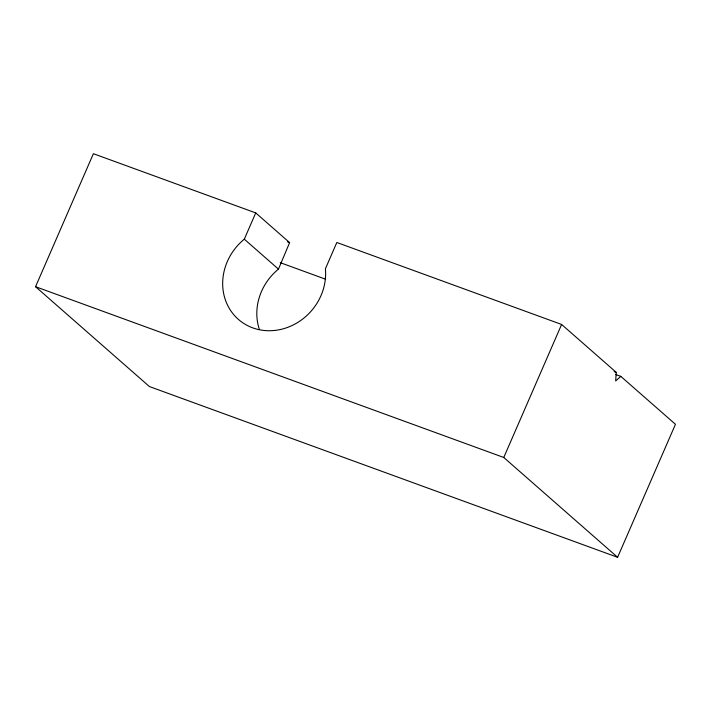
<?xml version="1.0" encoding="UTF-8"?>
<svg xmlns="http://www.w3.org/2000/svg" width="711" height="711" viewBox="0 0 711 711"><rect width="100%" height="100%" fill="white"/><g stroke="black" fill="none" stroke-linecap="round" stroke-linejoin="round"><path stroke-width="1.07" d="M255.729 212.909L244.308 239.18A54.249 49.263 -48.8 0 0 252.725 327.86A54.249 49.263 -48.8 0 0 325.407 268.758L336.827 242.487L561.61 324.456L616.25 372.377L615.673 380.945L620.81 376.368L675.45 424.289L617.61 557.3L149.39 386.544L35.55 286.711L93.39 153.7L255.729 212.909L289.626 242.629L278.463 269.131A54.249 49.263 -48.8 0 0 259.311 329.255M617.61 557.3L503.77 457.475L561.61 324.456M287.555 241.873L289.626 242.629M614.171 371.622L616.25 372.377M615.602 374.475L620.81 376.368M280.267 262.67L325.016 278.996M35.55 286.711L503.77 457.475M244.308 239.18L278.463 269.131"/></g></svg>
